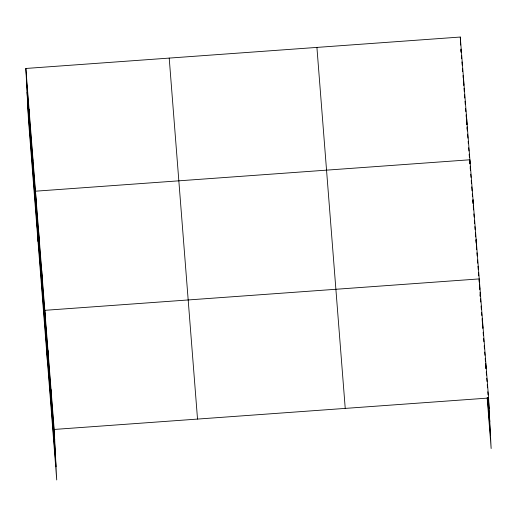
<?xml version="1.0" encoding="UTF-8"?>
<svg xmlns="http://www.w3.org/2000/svg" width="517" height="517" viewBox="0 0 517 517"><rect width="100%" height="100%" fill="white"/><g stroke="black" fill="none" stroke-linecap="round" stroke-linejoin="round"><path stroke-width="0.78" d="M25.85 68.464L54.169 429.446L56.728 479.957L28.409 118.968L25.85 68.464L460.272 37.043L488.591 398.032L491.15 448.536L487.163 397.709M54.169 429.446L488.591 398.032M460.925 49.083L461.177 52.295M461.429 55.5L461.681 58.712M461.933 61.917L462.185 65.129M462.437 68.334L462.689 71.546M463.006 75.553L463.193 77.964M463.51 81.977L463.762 85.182M464.014 88.394L464.266 91.599M464.512 94.811L464.764 98.017M465.016 101.229L465.268 104.434M465.584 108.447L465.836 111.653M466.088 114.864L466.276 117.269M466.592 121.282L466.845 124.487M467.097 127.699L467.349 130.904M467.601 134.116L467.911 138.129M468.163 141.335L468.35 143.739M468.667 147.752L468.919 150.964M469.171 154.169L469.423 157.381M469.675 160.587L469.927 163.799M470.244 167.805L470.431 170.216L470.224 166.203M470.741 174.184L470.993 177.363M471.239 180.536L471.491 183.716M471.737 186.889L472.047 190.863M472.299 194.037L472.486 196.421M472.796 200.396L473.049 203.569M473.294 206.748L473.546 209.921L473.301 205.107M473.856 213.896L474.108 217.069M474.354 220.248L474.606 223.422M474.852 226.601L475.104 229.774M475.349 232.954L475.666 236.922M475.911 240.101L476.163 243.274M476.409 246.454L476.661 249.633L476.416 244.812M476.907 252.807L477.159 255.986M477.469 259.954L477.721 263.134M477.966 266.307L478.219 269.486M478.464 272.659L478.716 275.839M479.026 279.807L479.214 282.192M479.524 286.159L479.776 289.339L479.53 284.524M480.022 292.519L480.274 295.692M480.526 298.871L480.771 302.044M481.081 306.019L481.333 309.192M481.579 312.371L481.831 315.544M482.083 318.724L482.393 322.692M482.639 325.872L482.826 328.256L482.361 318.614M483.137 332.224L483.389 335.404M483.641 338.577L483.886 341.756M484.196 345.724L484.448 348.904M484.694 352.077L484.946 355.257M485.198 358.43L485.444 361.609M485.696 364.782L486.006 368.757L485.721 363.141M486.251 371.93L486.503 375.109M486.756 378.289L487.001 381.462M487.253 384.642L487.499 387.815M487.809 391.789L488.061 394.962M488.313 398.142L489.121 408.462M487.919 397.864L489.793 421.691M487.55 397.987L490.478 435.314M316.915 47.415L345.233 408.398M169.208 58.091L197.526 419.08M26.38 78.894L54.699 439.877M27.046 92.123L55.364 453.105M27.737 105.746L56.056 466.728M485.476 358.32L485.637 361.532M479.446 282.915L479.246 278.909L44.824 310.323L47.383 360.827M480.054 294.787L480.131 296.338M476.131 239.197L476.331 243.21M473.016 199.491L473.217 203.504M470.102 163.792L469.901 159.779L35.479 191.193L38.038 241.704M466.689 118.871L466.974 124.487M467.097 126.898L467.219 129.302M463.484 77.957L463.846 85.182M460.272 37.043L460.679 45.069M460.918 49.813L461.041 52.146M51.054 389.74L51.584 400.171M47.939 350.028L48.469 360.465M41.709 270.611L42.239 281.048M38.594 230.905L39.124 241.336M32.267 150.285L32.797 160.716M29.062 109.371L29.585 119.808"/></g></svg>
